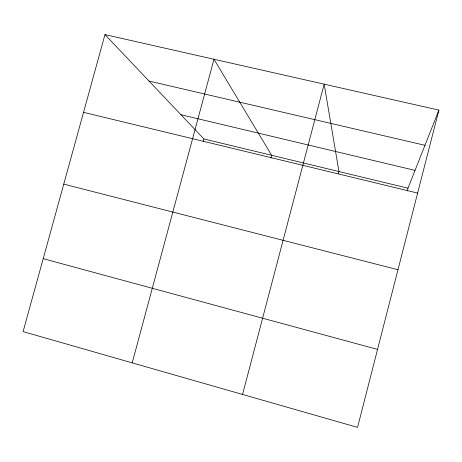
<?xml version="1.0" encoding="UTF-8"?>
<svg xmlns="http://www.w3.org/2000/svg" width="462" height="462" viewBox="0 0 462 462"><rect width="100%" height="100%" fill="white"/><g stroke="black" fill="none" stroke-linecap="round" stroke-linejoin="round"><path stroke-width="0.69" d="M438.9 110.106L357.553 427.385L23.1 331.612L104.972 34.615L438.9 110.106L407.981 188.19L407.27 190.962M338.421 173.62L338.964 171.541L324.162 84.165L242.556 394.456M270.888 158.073L271.627 155.301L213.987 59.263L132.213 362.861M203.182 141.753L203.933 138.97L104.972 34.615M149.001 81.052L424.959 145.311M180.942 114.726L415.032 170.38M203.933 138.97L407.981 188.19M83.547 112.341L417.631 193.07M63.756 184.124L397.973 269.744M43.209 258.68L377.546 349.405"/></g></svg>
